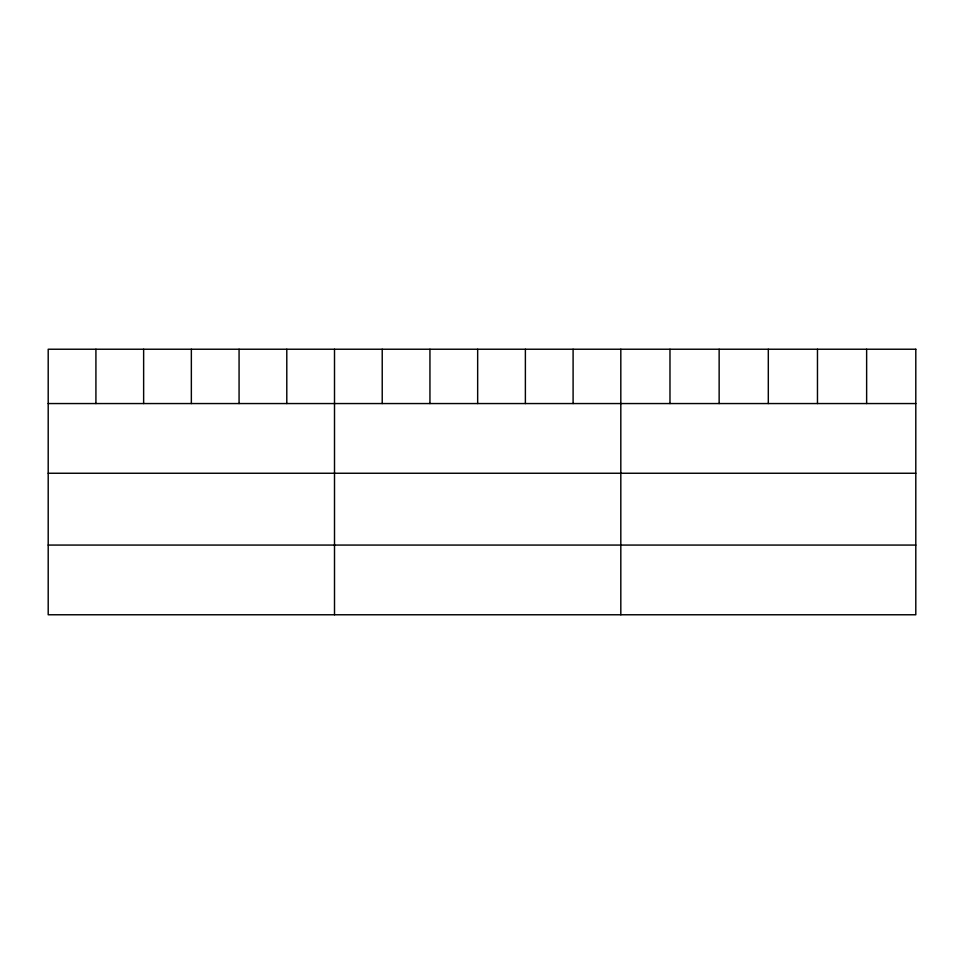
<?xml version="1.0" encoding="UTF-8"?>
<svg xmlns="http://www.w3.org/2000/svg" width="964" height="964" viewBox="0 0 964 964"><rect width="100%" height="100%" fill="white"/><g stroke="black" fill="none" stroke-linecap="round" stroke-linejoin="round"><path stroke-width="1.45" d="M48.2 403.555L915.8 403.555M48.2 473.252L915.8 473.252M48.2 545.07L915.8 545.07M866.636 349.233L866.636 403.555M817.472 349.233L817.472 403.555M768.308 349.233L768.308 403.555M719.144 349.233L719.144 403.555M669.98 349.233L669.98 403.555M620.816 349.233L620.816 614.767M573.098 349.233L573.098 403.555M525.38 349.233L525.38 403.555M477.662 349.233L477.662 403.555M429.944 349.233L429.944 403.555M382.226 349.233L382.226 403.555M334.508 349.233L334.508 614.767M286.79 349.233L286.79 403.555M239.072 349.233L239.072 403.555M191.354 349.233L191.354 403.555M143.636 349.233L143.636 403.555M95.918 349.233L95.918 403.555M915.8 349.233L48.2 349.233L48.2 614.767L915.8 614.767L915.8 349.233"/></g></svg>
